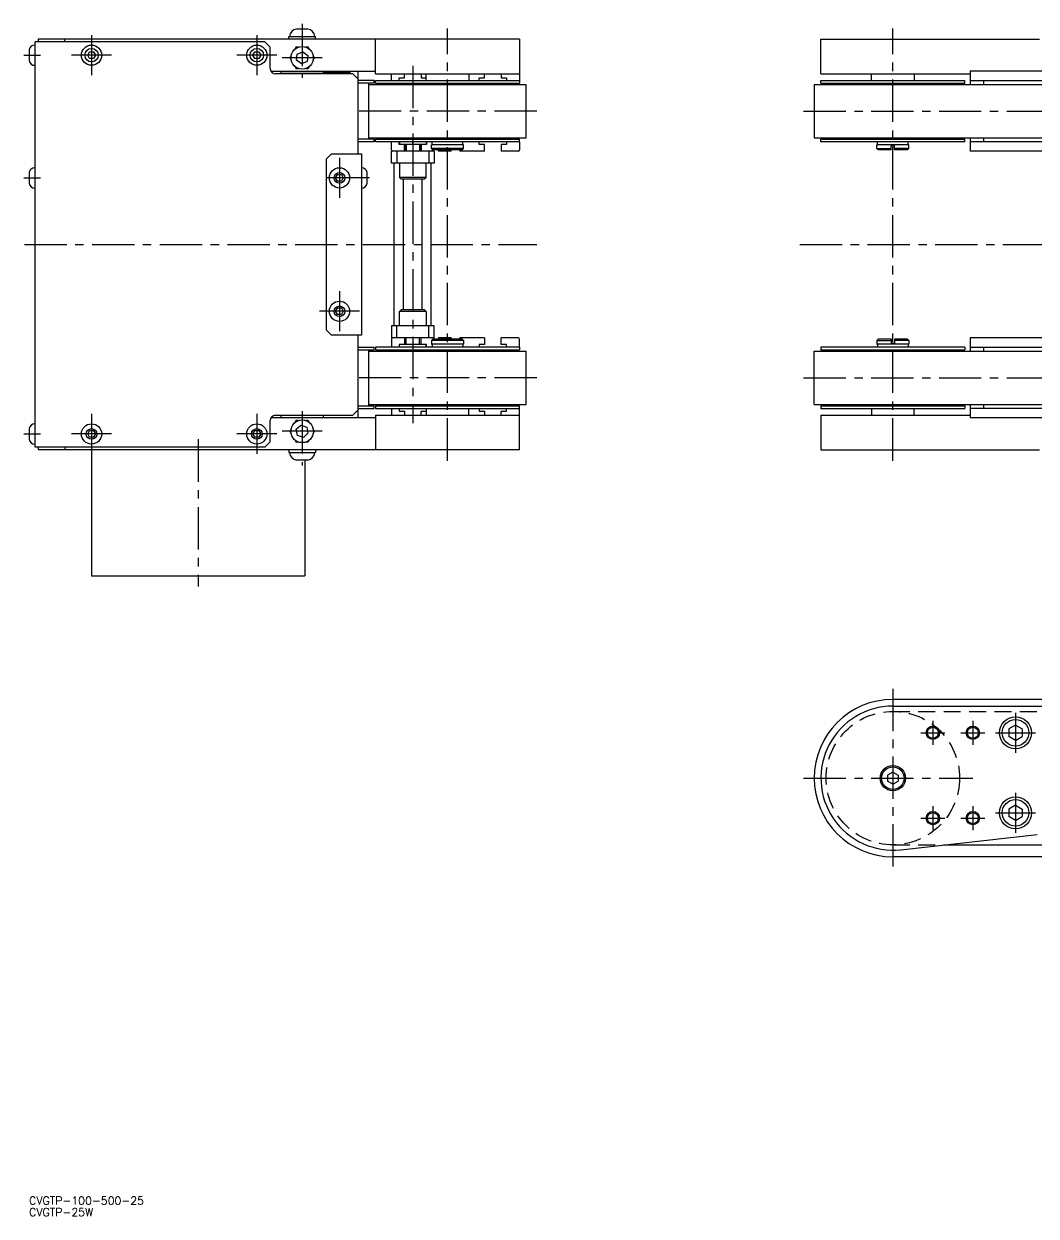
# Model space of a CAD drawing. Extents: x -2 to 1072, y -7 to 440.
# Drawn here: x -2 to 377.7, y -7.3 to 439.6 of the extents above; entities that cross this region are included whole.
import ezdxf

# ---------------------------------------------------------------- set-up
doc = ezdxf.new("R2010")
doc.units = 0
doc.header["$LTSCALE"] = 0.5
doc.linetypes.add('CENTER', pattern=[50.8, 31.75, -6.35, 6.35, -6.35])
doc.linetypes.add('DASHED', pattern=[19.05, 12.7, -6.35])
doc.layers.get('0').update_dxf_attribs({"linetype": 'CONTINUOUS'})
doc.layers.add('CENTER', color=1, linetype='CENTER')
doc.styles.get("Standard").update_dxf_attribs({"font": 'txt.shx', "height": 3, "bigfont": 'bigfont.shx'})

# ---------------------------------------------------------------- blocks, each defined once
blk = doc.blocks.new('*U81')
at = {"color": 7, "linetype": 'CONTINUOUS'}
blk.add_text('CVGTP-100-500-25', height=3, dxfattribs=at).set_placement((0, -3))
blk = doc.blocks.new('*U82')
at = {"color": 7, "linetype": 'CONTINUOUS'}
blk.add_text('CVGTP-25W', height=3, dxfattribs=at).set_placement((0, -7.31))

msp = doc.modelspace()

# ---------------------------------------------------------------- linework, layer by layer
at = {"color": 7, "linetype": 'CONTINUOUS'}
for p, q in [((183.9, 433.9), (3.4, 433.9)), ((3.4, 433.9), (3.4, 432.9)), ((13.4, 432.9), (13.4, 433.9)), ((97.4, 434.9), (107.4, 434.9)), ((97.4, 433.9), (97.4, 434.9)), ((104.5, 437.65), (100.3, 437.65)), ((107.4, 433.9), (107.4, 434.9)), ((129.9, 420.9), (129.9, 433.9)), ((183.9, 433.9), (183.9, 417.4)), ((296.98, 433.9), (378.98, 433.9)), ((296.98, 420.9), (296.98, 433.9)), ((0, 429.9), (0, 425.9)), ((88.4, 432.9), (2.2, 432.9)), ((2.2, 280.9), (2.2, 432.9)), ((21.96, 427.9), (22.68, 429.15)), ((22.68, 429.15), (24.12, 429.15)), ((24.12, 429.15), (24.84, 427.9)), ((83.96, 427.9), (84.68, 429.15)), ((84.68, 429.15), (86.12, 429.15)), ((86.12, 429.15), (86.84, 427.9)), ((90.4, 430.9), (88.4, 432.9)), ((90.4, 422.9), (90.4, 430.9)), ((100.57, 428.31), (102.7, 429.19)), ((102.7, 429.19), (104.53, 427.78)), ((22.68, 426.65), (21.96, 427.9)), ((24.12, 426.65), (22.68, 426.65)), ((24.84, 427.9), (24.12, 426.65)), ((84.68, 426.65), (83.96, 427.9)), ((86.12, 426.65), (84.68, 426.65)), ((86.84, 427.9), (86.12, 426.65)), ((100.27, 426.02), (100.57, 428.31)), ((102.1, 424.61), (100.27, 426.02)), ((104.23, 425.49), (102.1, 424.61)), ((104.53, 427.78), (104.23, 425.49)), ((90.67, 421.9), (129.9, 421.9)), ((121.4, 420.9), (92.4, 420.9)), ((94.4, 421.9), (94.4, 420.9)), ((94.6, 421.9), (94.4, 421.7)), ((102.4, 421.7), (94.4, 421.7)), ((110.4, 421.7), (102.4, 421.7)), ((110.4, 421.7), (110.2, 421.9)), ((110.4, 420.9), (110.4, 421.9)), ((120.4, 421.4), (110.4, 421.4)), ((120.4, 421.4), (119.9, 421.9)), ((120.4, 420.9), (120.4, 421.4)), ((123.4, 418.9), (121.4, 420.9)), ((123.4, 390.9), (123.4, 421.9)), ((129.9, 420.9), (183.9, 420.9)), ((135.9, 418.4), (135.9, 420.9)), ((140.8, 419.4), (140.8, 420.9)), ((147, 420.9), (147, 419.4)), ((148.9, 418.4), (148.9, 420.9)), ((164.9, 420.9), (164.9, 418.4)), ((170.8, 419.4), (170.8, 420.9)), ((177, 420.9), (177, 419.4)), ((296.98, 420.9), (352.98, 420.9)), ((315.98, 418.4), (315.98, 420.9)), ((331.98, 420.9), (331.98, 418.4)), ((794.98, 421.9), (352.98, 421.9)), ((352.98, 421.9), (352.98, 416.9)), ((129.4, 418.4), (123.4, 418.4)), ((129.4, 417.4), (123.4, 417.4)), ((127.4, 396.4), (127.4, 417.4)), ((127.4, 416.9), (186.4, 416.9)), ((129.4, 417.4), (129.4, 418.4)), ((129.9, 418.4), (183.9, 418.4)), ((129.9, 417.4), (129.9, 418.4)), ((129.9, 417.4), (183.9, 417.4)), ((131.9, 416.9), (131.9, 417.4)), ((138.8, 418.4), (138.8, 419.4)), ((138.8, 419.4), (140.8, 419.4)), ((147, 419.4), (148.9, 419.4)), ((168.8, 418.4), (168.8, 419.4)), ((168.8, 419.4), (170.8, 419.4)), ((177, 419.4), (179, 419.4)), ((179, 419.4), (179, 418.4)), ((181.9, 416.9), (181.9, 417.4)), ((186.4, 396.9), (186.4, 416.9)), ((294.48, 416.9), (853.48, 416.9)), ((294.48, 416.9), (294.48, 396.9)), ((296.98, 418.4), (350.98, 418.4)), ((296.98, 417.4), (296.98, 418.4)), ((296.98, 417.4), (350.98, 417.4)), ((298.98, 416.9), (298.98, 417.4)), ((348.98, 416.9), (348.98, 417.4)), ((350.98, 417.4), (350.98, 418.4)), ((352.98, 418.4), (794.98, 418.4)), ((357.98, 418.4), (357.98, 416.9)), ((129.4, 396.4), (123.4, 396.4)), ((129.4, 395.4), (123.4, 395.4)), ((127.4, 396.9), (186.4, 396.9)), ((129.4, 395.4), (129.4, 396.4)), ((129.9, 396.4), (183.9, 396.4)), ((129.9, 395.4), (129.9, 396.4)), ((183.9, 395.4), (129.9, 395.4)), ((131.9, 396.4), (131.9, 396.9)), ((135.9, 392.4), (135.9, 395.4)), ((138.8, 394.4), (138.8, 395.4)), ((149, 394.4), (138.8, 394.4)), ((138.9, 395.4), (138.9, 394.4)), ((140.8, 391.9), (140.8, 394.4)), ((140.9, 394.4), (140.9, 391.9)), ((143.9, 394.4), (143.9, 395.4)), ((146.9, 391.9), (146.9, 394.4)), ((147, 394.4), (147, 391.9)), ((148.9, 395.4), (148.9, 394.4)), ((149, 395.4), (149, 394.4)), ((151.15, 395.4), (150.9, 395.4)), ((162.9, 394.25), (150.9, 394.25)), ((150.9, 394.25), (151.15, 394.25)), ((150.9, 392.9), (150.9, 394.25)), ((151.15, 394.25), (151.15, 395.4)), ((162.65, 394.25), (162.65, 395.4)), ((162.9, 394.25), (162.65, 394.25)), ((162.9, 392.9), (162.9, 394.25)), ((168.8, 394.4), (168.8, 395.4)), ((170.8, 394.4), (168.8, 394.4)), ((170.8, 391.9), (170.8, 394.4)), ((177, 394.4), (177, 391.9)), ((179, 394.4), (177, 394.4)), ((179, 395.4), (179, 394.4)), ((181.9, 396.4), (181.9, 396.9)), ((183.9, 395.4), (183.9, 396.4)), ((183.9, 395.4), (183.9, 392.4)), ((294.48, 396.9), (853.48, 396.9)), ((296.98, 396.4), (350.98, 396.4)), ((296.98, 395.4), (296.98, 396.4)), ((350.98, 395.4), (296.98, 395.4)), ((298.98, 396.4), (298.98, 396.9)), ((318.23, 395.4), (317.98, 395.4)), ((329.98, 394.25), (317.98, 394.25)), ((317.98, 394.25), (318.23, 394.25)), ((317.98, 392.9), (317.98, 394.25)), ((318.23, 394.25), (318.23, 395.4)), ((323.38, 393.9), (324.58, 393.9)), ((323.38, 392.4), (323.38, 393.9)), ((324.58, 392.4), (324.58, 393.9)), ((329.73, 394.25), (329.73, 395.4)), ((329.98, 394.25), (329.73, 394.25)), ((329.98, 392.9), (329.98, 394.25)), ((348.98, 396.4), (348.98, 396.9)), ((350.98, 395.4), (350.98, 396.4)), ((352.98, 396.9), (352.98, 391.9)), ((794.98, 395.4), (352.98, 395.4)), ((357.98, 396.9), (357.98, 395.4)), ((113.4, 390.9), (111.4, 388.9)), ((111.4, 388.9), (111.4, 324.9)), ((113.4, 390.9), (124.6, 390.9)), ((124.6, 390.9), (124.6, 322.9)), ((151.9, 391.9), (135.9, 391.9)), ((135.9, 387.4), (135.9, 391.9)), ((137.9, 391.9), (137.9, 387.4)), ((149.9, 391.9), (149.9, 387.4)), ((162.9, 392.9), (150.9, 392.9)), ((151.4, 392.4), (150.9, 392.9)), ((151.3, 391.9), (151.3, 392.5)), ((162.4, 392.4), (151.4, 392.4)), ((151.9, 391.9), (151.9, 387.4)), ((153.5, 391.9), (153.5, 392.4)), ((158.3, 391.9), (153.5, 391.9)), ((158.3, 391.9), (158.3, 392.4)), ((161.5, 392.4), (161.5, 391.9)), ((170.8, 391.9), (161.5, 391.9)), ((162.4, 392.4), (162.9, 392.9)), ((183.4, 391.9), (177, 391.9)), ((317.98, 392.9), (323.38, 392.9)), ((318.48, 392.4), (317.98, 392.9)), ((323.38, 392.4), (318.48, 392.4)), ((329.98, 392.9), (324.58, 392.9)), ((329.48, 392.4), (324.58, 392.4)), ((329.48, 392.4), (329.98, 392.9)), ((794.98, 391.9), (352.98, 391.9)), ((151.9, 387.4), (135.9, 387.4)), ((136.97, 326.4), (136.97, 387.4)), ((138.9, 387.4), (138.9, 382)), ((148.9, 382), (148.9, 387.4)), ((150.83, 326.4), (150.83, 387.4)), ((0, 383.9), (0, 379.9)), ((114.96, 381.9), (115.68, 383.15)), ((115.68, 380.65), (114.96, 381.9)), ((115.68, 383.15), (117.12, 383.15)), ((117.12, 380.65), (115.68, 380.65)), ((117.12, 383.15), (117.84, 381.9)), ((117.84, 381.9), (117.12, 380.65)), ((126.8, 379.9), (126.8, 383.9)), ((139.5, 381.4), (138.9, 382)), ((148.9, 382), (138.9, 382)), ((148.3, 381.4), (139.5, 381.4)), ((140.44, 332.4), (140.44, 381.4)), ((147.36, 332.4), (147.36, 381.4)), ((148.9, 382), (148.3, 381.4)), ((114.96, 331.9), (115.68, 333.15)), ((115.68, 330.65), (114.96, 331.9)), ((115.68, 333.15), (117.12, 333.15)), ((117.12, 333.15), (117.84, 331.9)), ((117.84, 331.9), (117.12, 330.65)), ((139.5, 332.4), (138.9, 331.8)), ((138.9, 326.4), (138.9, 331.8)), ((148.9, 331.8), (138.9, 331.8)), ((148.3, 332.4), (139.5, 332.4)), ((148.9, 331.8), (148.3, 332.4)), ((148.9, 331.8), (148.9, 326.4)), ((117.12, 330.65), (115.68, 330.65)), ((135.9, 326.4), (135.9, 321.9)), ((151.9, 326.4), (135.9, 326.4)), ((137.9, 321.9), (137.9, 326.4)), ((149.9, 321.9), (149.9, 326.4)), ((151.9, 321.9), (151.9, 326.4)), ((111.4, 324.9), (113.4, 322.9)), ((124.6, 322.9), (113.4, 322.9)), ((123.4, 291.9), (123.4, 322.9)), ((151.9, 321.9), (135.9, 321.9)), ((140.8, 321.9), (140.8, 319.4)), ((140.9, 319.4), (140.9, 321.9)), ((146.9, 321.9), (146.9, 319.4)), ((147, 319.4), (147, 321.9)), ((158.3, 321.9), (153.5, 321.9)), ((153.5, 321.9), (153.5, 321.4)), ((158.3, 321.9), (158.3, 321.4)), ((161.5, 321.4), (161.5, 321.9)), ((170.8, 321.9), (161.5, 321.9)), ((170.8, 321.9), (170.8, 319.4)), ((177, 319.4), (177, 321.9)), ((183.4, 321.9), (177, 321.9)), ((794.98, 321.9), (352.98, 321.9)), ((352.98, 321.9), (352.98, 316.9)), ((123.4, 318.4), (129.4, 318.4)), ((123.4, 317.4), (129.4, 317.4)), ((127.4, 296.4), (127.4, 317.4)), ((129.4, 317.4), (129.4, 318.4)), ((183.9, 318.4), (129.9, 318.4)), ((129.9, 318.4), (129.9, 317.4)), ((129.9, 317.4), (183.9, 317.4)), ((131.9, 317.4), (131.9, 316.9)), ((135.9, 321.4), (135.9, 318.4)), ((138.8, 319.4), (138.8, 318.4)), ((149, 319.4), (138.8, 319.4)), ((138.9, 318.4), (138.9, 319.4)), ((143.9, 319.4), (143.9, 318.4)), ((148.9, 318.4), (148.9, 319.4)), ((149, 318.4), (149, 319.4)), ((151.4, 321.4), (150.9, 320.9)), ((162.9, 320.9), (150.9, 320.9)), ((150.9, 320.9), (150.9, 319.55)), ((162.9, 319.55), (150.9, 319.55)), ((150.9, 319.55), (151.15, 319.55)), ((151.15, 318.4), (150.9, 318.4)), ((151.15, 319.55), (151.15, 318.4)), ((162.4, 321.4), (151.4, 321.4)), ((162.4, 321.4), (162.9, 320.9)), ((162.9, 319.55), (162.65, 319.55)), ((162.65, 319.55), (162.65, 318.4)), ((162.9, 320.9), (162.9, 319.55)), ((170.8, 319.4), (168.8, 319.4)), ((168.8, 319.4), (168.8, 318.4)), ((179, 319.4), (177, 319.4)), ((179, 318.4), (179, 319.4)), ((181.9, 317.4), (181.9, 316.9)), ((183.9, 318.4), (183.9, 321.4)), ((183.9, 318.4), (183.9, 317.4)), ((350.98, 318.4), (296.98, 318.4)), ((296.98, 318.4), (296.98, 317.4)), ((296.98, 317.4), (350.98, 317.4)), ((298.98, 317.4), (298.98, 316.9)), ((318.48, 321.4), (317.98, 320.9)), ((317.98, 320.9), (323.38, 320.9)), ((317.98, 320.9), (317.98, 319.55)), ((329.98, 319.55), (317.98, 319.55)), ((317.98, 319.55), (318.23, 319.55)), ((318.23, 318.4), (317.98, 318.4)), ((318.23, 319.55), (318.23, 318.4)), ((323.38, 321.4), (318.48, 321.4)), ((323.38, 321.4), (323.38, 319.9)), ((323.38, 319.9), (324.58, 319.9)), ((329.48, 321.4), (324.58, 321.4)), ((324.58, 321.4), (324.58, 319.9)), ((329.98, 320.9), (324.58, 320.9)), ((329.48, 321.4), (329.98, 320.9)), ((329.98, 319.55), (329.73, 319.55)), ((329.73, 319.55), (329.73, 318.4)), ((329.98, 320.9), (329.98, 319.55)), ((348.98, 317.4), (348.98, 316.9)), ((350.98, 318.4), (350.98, 317.4)), ((352.98, 318.4), (794.98, 318.4)), ((357.98, 318.4), (357.98, 316.9)), ((127.4, 316.9), (186.4, 316.9)), ((186.4, 296.9), (186.4, 316.9)), ((294.48, 316.9), (853.48, 316.9)), ((294.48, 296.9), (294.48, 316.9)), ((123.4, 296.4), (129.4, 296.4)), ((123.4, 295.4), (129.4, 295.4)), ((127.4, 296.9), (186.4, 296.9)), ((129.4, 295.4), (129.4, 296.4)), ((129.9, 296.4), (183.9, 296.4)), ((129.9, 296.4), (129.9, 295.4)), ((129.9, 295.4), (183.9, 295.4)), ((131.9, 296.9), (131.9, 296.4)), ((135.9, 295.4), (135.9, 292.9)), ((138.8, 295.4), (138.8, 294.4)), ((148.9, 295.4), (148.9, 292.9)), ((164.9, 292.9), (164.9, 295.4)), ((168.8, 295.4), (168.8, 294.4)), ((179, 294.4), (179, 295.4)), ((181.9, 296.9), (181.9, 296.4)), ((183.9, 279.9), (183.9, 296.4)), ((294.48, 296.9), (853.48, 296.9)), ((296.98, 296.4), (350.98, 296.4)), ((296.98, 296.4), (296.98, 295.4)), ((296.98, 295.4), (350.98, 295.4)), ((298.98, 296.9), (298.98, 296.4)), ((315.98, 295.4), (315.98, 292.9)), ((331.98, 292.9), (331.98, 295.4)), ((348.98, 296.9), (348.98, 296.4)), ((350.98, 296.4), (350.98, 295.4)), ((352.98, 296.9), (352.98, 291.9)), ((794.98, 295.4), (352.98, 295.4)), ((357.98, 296.9), (357.98, 295.4)), ((90.4, 282.9), (90.4, 290.9)), ((129.9, 291.9), (90.67, 291.9)), ((92.4, 292.9), (121.4, 292.9)), ((94.4, 292.9), (94.4, 291.9)), ((94.4, 292.1), (94.6, 291.9)), ((94.4, 292.1), (110.4, 292.1)), ((110.2, 291.9), (110.4, 292.1)), ((110.4, 291.9), (110.4, 292.9)), ((121.4, 292.9), (123.4, 294.9)), ((129.9, 292.9), (183.9, 292.9)), ((129.9, 292.9), (129.9, 279.9)), ((138.8, 294.4), (140.8, 294.4)), ((140.8, 294.4), (140.8, 292.9)), ((147, 292.9), (147, 294.4)), ((147, 294.4), (148.9, 294.4)), ((168.8, 294.4), (170.8, 294.4)), ((170.8, 294.4), (170.8, 292.9)), ((177, 292.9), (177, 294.4)), ((177, 294.4), (179, 294.4)), ((296.98, 292.9), (352.98, 292.9)), ((296.98, 292.9), (296.98, 279.9)), ((794.98, 291.9), (352.98, 291.9)), ((0, 287.9), (0, 283.9)), ((21.96, 285.9), (22.68, 287.15)), ((22.68, 287.15), (24.12, 287.15)), ((24.12, 287.15), (24.84, 285.9)), ((83.96, 285.9), (84.68, 287.15)), ((84.68, 287.15), (86.12, 287.15)), ((86.12, 287.15), (86.84, 285.9)), ((100.21, 287.65), (101.95, 289.17)), ((100.66, 285.38), (100.21, 287.65)), ((101.95, 289.17), (104.14, 288.42)), ((104.59, 286.15), (102.85, 284.63)), ((104.14, 288.42), (104.59, 286.15)), ((22.68, 284.65), (21.96, 285.9)), ((24.12, 284.65), (22.68, 284.65)), ((24.84, 285.9), (24.12, 284.65)), ((84.68, 284.65), (83.96, 285.9)), ((86.12, 284.65), (84.68, 284.65)), ((86.84, 285.9), (86.12, 284.65)), ((88.4, 280.9), (90.4, 282.9)), ((102.85, 284.63), (100.66, 285.38)), ((88.4, 280.9), (2.2, 280.9)), ((3.4, 280.9), (3.4, 279.9)), ((183.9, 279.9), (3.4, 279.9)), ((13.4, 280.9), (13.4, 279.9)), ((23.4, 279.9), (23.4, 232.7)), ((97.4, 279.9), (97.4, 278.9)), ((97.4, 278.9), (107.4, 278.9)), ((107.4, 279.9), (107.4, 278.9)), ((296.98, 279.9), (378.98, 279.9)), ((104.5, 276.15), (100.3, 276.15)), ((103.4, 276.15), (103.4, 232.7)), ((23.4, 232.7), (103.4, 232.7)), ((823.98, 186.4), (323.98, 186.4)), ((323.98, 183.9), (823.98, 183.9)), ((369.98, 176.76), (367.48, 175.32)), ((367.48, 175.32), (367.48, 172.48)), ((369.98, 176.76), (372.48, 175.32)), ((372.48, 175.32), (372.48, 172.48)), ((369.98, 171.04), (367.48, 172.48)), ((369.98, 171.04), (372.48, 172.48)), ((323.99, 159.19), (321.99, 158.04)), ((321.99, 158.04), (321.99, 155.77)), ((323.99, 159.19), (325.99, 158.04)), ((325.99, 158.04), (325.99, 155.77)), ((323.99, 154.61), (321.99, 155.77)), ((323.99, 154.61), (325.99, 155.77)), ((369.98, 146.76), (367.48, 145.32)), ((367.48, 145.32), (367.48, 142.48)), ((369.98, 146.76), (372.48, 145.32)), ((372.48, 145.32), (372.48, 142.48)), ((369.98, 141.04), (367.48, 142.48)), ((369.98, 141.04), (372.48, 142.48)), ((326.99, 130.07), (378.09, 135.8)), ((343.32, 131.9), (468.98, 131.9)), ((468.98, 127.4), (323.98, 127.4))]:
    msp.add_line(p, q, dxfattribs=at)
at = {"color": 3, "linetype": 'CONTINUOUS'}
for p, q in [((141.44, 394.4), (141.44, 391.9)), ((146.36, 394.4), (146.36, 391.9)), ((141.44, 319.4), (141.44, 321.9)), ((146.36, 319.4), (146.36, 321.9))]:
    msp.add_line(p, q, dxfattribs=at)
at = {"color": 3, "linetype": 'DASHED'}
for p, q in [((323.99, 181.9), (823.99, 181.9)), ((323.98, 131.9), (343.32, 131.9))]:
    msp.add_line(p, q, dxfattribs=at)
at = {"color": 7, "linetype": 'CONTINUOUS'}
for points in [[(100.96, 430.9), (100.09, 430.9), (99.65, 430.14)], [(105.15, 430.14), (104.71, 430.9), (103.84, 430.9)], [(98.22, 427.66), (97.78, 426.9), (98.22, 426.14)], [(106.58, 426.14), (107.02, 426.9), (106.58, 427.66)], [(99.65, 423.66), (100.09, 422.9), (100.96, 422.9)], [(103.84, 422.9), (104.71, 422.9), (105.15, 423.66)], [(100.96, 290.9), (100.09, 290.9), (99.65, 290.14)], [(105.15, 290.14), (104.71, 290.9), (103.84, 290.9)], [(98.22, 287.66), (97.78, 286.9), (98.22, 286.14)], [(106.58, 286.14), (107.02, 286.9), (106.58, 287.66)], [(99.65, 283.66), (100.09, 282.9), (100.96, 282.9)], [(103.84, 282.9), (104.71, 282.9), (105.15, 283.66)]]:
    msp.add_lwpolyline(points, dxfattribs=at)
for centre, radius in [((23.4, 427.9), 3.8), ((23.4, 427.9), 2.52), ((85.4, 427.9), 3.8), ((85.4, 427.9), 2.52), ((102.4, 426.9), 4.25), ((116.4, 381.9), 3.8), ((116.4, 381.9), 2), ((116.4, 331.9), 3.8), ((116.4, 331.9), 2), ((102.4, 286.9), 4.25), ((23.4, 285.9), 3.8), ((23.4, 285.9), 2), ((85.4, 285.9), 3.8), ((85.4, 285.9), 2), ((369.98, 173.9), 6), ((369.98, 173.9), 5), ((338.98, 173.9), 2.07), ((353.98, 173.9), 2.07), ((323.98, 156.9), 4.75), ((323.98, 156.9), 4.25), ((369.98, 143.9), 6), ((369.98, 143.9), 5), ((338.98, 141.9), 2.07), ((353.98, 141.9), 2.07)]:
    msp.add_circle(centre, radius, dxfattribs=at)
at = {"color": 3, "linetype": 'DASHED'}
msp.add_circle((323.98, 156.9), 25, dxfattribs=at)
at = {"color": 3, "linetype": 'CONTINUOUS'}
for centre in [(338.98, 173.9), (353.98, 173.9), (338.98, 141.9), (353.98, 141.9)]:
    msp.add_circle(centre, 2.5, dxfattribs=at)
at = {"color": 7, "linetype": 'CONTINUOUS'}
for centre, radius, start, end in [((100.64, 434.67), 3, 96.5292, 175.5926), ((104.16, 434.67), 3, 4.4074, 83.4708), ((2.1, 429.58), 2.12, 87.2573, 171.3215), ((2.1, 426.22), 2.12, 188.6785, 272.7427), ((92.4, 422.9), 2, 180, 270), ((136.4, 392.4), 0.5, 180, 270), ((183.4, 392.4), 0.5, 270, 0), ((2.1, 383.58), 2.12, 87.2573, 171.3215), ((124.7, 383.58), 2.12, 8.6785, 92.7427), ((2.1, 380.22), 2.12, 188.6785, 272.7427), ((124.7, 380.22), 2.12, 267.2573, 351.3215), ((136.4, 321.4), 0.5, 90, 180), ((183.4, 321.4), 0.5, 0, 90), ((92.4, 290.9), 2, 90, 180), ((2.1, 287.58), 2.12, 87.2573, 171.3215), ((2.1, 284.22), 2.12, 188.6785, 272.7427), ((100.64, 279.13), 3, 184.4074, 263.4708), ((104.16, 279.13), 3, 276.5292, 355.5926), ((323.98, 156.9), 29.5, 90, 270), ((323.98, 156.9), 27, 90, 276.3999)]:
    msp.add_arc(centre, radius, start, end, dxfattribs=at)
at = {"layer": 'CENTER', "color": 1, "linetype": 'CENTER'}
for p, q in [((102.4, 439.65), (102.4, 419.4)), ((23.4, 435.4), (23.4, 420.4)), ((85.4, 435.4), (85.4, 420.4)), ((156.9, 275.9), (156.9, 437.9)), ((323.98, 275.9), (323.98, 437.9)), ((-2, 427.9), (4.2, 427.9)), ((30.9, 427.9), (15.9, 427.9)), ((92.9, 427.9), (77.9, 427.9)), ((109.9, 426.9), (94.9, 426.9)), ((143.9, 423.9), (143.9, 289.9)), ((190.4, 406.9), (123.4, 406.9)), ((290.48, 406.9), (857.48, 406.9)), ((116.4, 389.4), (116.4, 374.4)), ((-2, 381.9), (4.2, 381.9)), ((127.64, 381.9), (108.9, 381.9)), ((-1.8, 356.9), (190.4, 356.9)), ((289.08, 356.9), (858.88, 356.9)), ((116.4, 339.4), (116.4, 324.4)), ((123.9, 331.9), (108.9, 331.9)), ((190.4, 306.9), (123.4, 306.9)), ((290.48, 306.9), (857.48, 306.9)), ((23.4, 293.4), (23.4, 278.4)), ((85.4, 293.4), (85.4, 278.4)), ((102.4, 294.4), (102.4, 274.15)), ((109.9, 286.9), (94.9, 286.9)), ((-2, 285.9), (4.2, 285.9)), ((30.9, 285.9), (15.9, 285.9)), ((63.4, 283.9), (63.4, 228.7)), ((92.9, 285.9), (77.9, 285.9)), ((323.98, 190.4), (323.98, 123.4)), ((369.98, 181.4), (369.98, 166.4)), ((338.98, 178.4), (338.98, 169.4)), ((353.98, 178.4), (353.98, 169.4)), ((334.48, 173.9), (343.48, 173.9)), ((349.48, 173.9), (358.48, 173.9)), ((362.48, 173.9), (377.48, 173.9)), ((290.48, 156.9), (353.98, 156.9)), ((369.98, 151.4), (369.98, 136.4)), ((338.98, 146.4), (338.98, 137.4)), ((353.98, 146.4), (353.98, 137.4)), ((362.48, 143.9), (377.48, 143.9)), ((334.48, 141.9), (343.48, 141.9)), ((349.48, 141.9), (358.48, 141.9))]:
    msp.add_line(p, q, dxfattribs=at)

# ---------------------------------------------------------------- block references
at = {"color": 7, "linetype": 'CONTINUOUS'}
for name in ['*U81', '*U82']:
    msp.add_blockref(name, (0, 0), dxfattribs=at)

doc.saveas('drawing.dxf')
